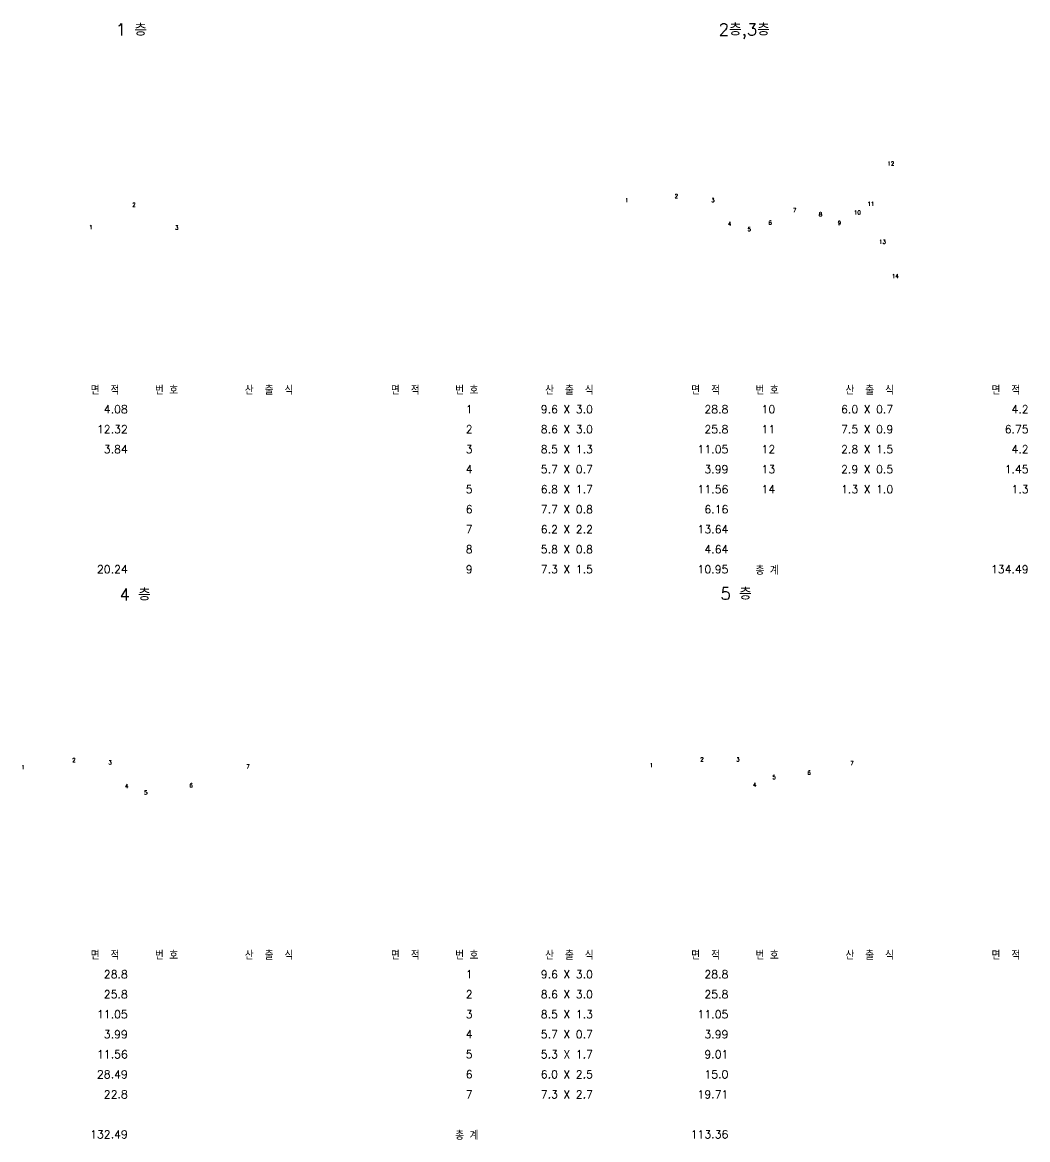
# Model space of a CAD drawing. Header units: millimetres. Extents: x 5537433 to 5830173, y -900794 to -778623.
# Drawn here: x 5769913 to 5830173, y -872398 to -805392 of the extents above; entities that cross this region are included whole.
import ezdxf
from ezdxf.enums import TextEntityAlignment as Align

# ---------------------------------------------------------------- set-up
doc = ezdxf.new("R2010")
doc.units = ezdxf.units.MM
doc.header["$LTSCALE"] = 100
doc.layers.add('60', color=60, linetype='CONTINUOUS')
doc.styles.add('GHS', font='ROMANS.shx', dxfattribs={"bigfont": 'GHS.shx'})

msp = doc.modelspace()

# ---------------------------------------------------------------- texts
at = {"layer": '60', "style": 'GHS'}
for s, height, p in [('1 층', 720, (5775510.7, -806190.4)), ('2층,3층', 720, (5811654.8, -806177.2)), ('12', 240, (5821765.7, -813978.8)), ('1', 240, (5806038.8, -816177.9)), ('2', 240, (5809017.4, -815931.8)), ('3', 240, (5811202.7, -816177.1)), ('2', 240, (5776497.3, -816447.9)), ('7', 240, (5816104, -816775.1)), ('8', 240, (5817652.4, -817025.3)), ('10', 240, (5819759.2, -816913.8)), ('11', 240, (5820570.3, -816400.5)), ('4', 240, (5812205.9, -817590.4)), ('6', 240, (5814636.1, -817525.2)), ('9', 240, (5818789, -817542.9)), ('1', 240, (5773918.3, -817801.2)), ('3', 240, (5779065, -817824.8)), ('5', 240, (5813379.5, -817915.7)), ('13', 240, (5821265.8, -818666.7)), ('14', 240, (5822031.2, -820729.9)), ('면  적', 480, (5774008.7, -827712.7)), ('번 호', 480, (5777860.6, -827712.7)), ('산  출  식', 480, (5783250.7, -827712.7)), ('면  적', 480, (5792008.7, -827712.7)), ('번 호', 480, (5795860.6, -827712.7)), ('산  출  식', 480, (5801250.7, -827712.7)), ('면  적', 480, (5810008.7, -827712.7)), ('번 호', 480, (5813860.6, -827712.7)), ('산  출  식', 480, (5819250.7, -827712.7)), ('면  적', 480, (5828008.7, -827712.7)), ('1', 480, (5796489.4, -828833.9)), ('9.6 X 3.0', 480, (5800987.4, -828834.7)), ('10', 480, (5814221.6, -828833.9)), ('6.0 X 0.7', 480, (5818987.4, -828834.7)), ('2', 480, (5796489.4, -830033.9)), ('8.6 X 3.0', 480, (5800987.4, -830034.7)), ('11', 480, (5814221.6, -830033.9)), ('7.5 X 0.9', 480, (5818987.4, -830034.7)), ('3', 480, (5796489.4, -831233.9)), ('8.5 X 1.3', 480, (5800987.4, -831234.7)), ('12', 480, (5814221.6, -831233.9)), ('2.8 X 1.5', 480, (5818987.4, -831234.7)), ('4', 480, (5796489.4, -832433.9)), ('5.7 X 0.7', 480, (5800987.4, -832434.7)), ('13', 480, (5814221.6, -832433.9)), ('2.9 X 0.5', 480, (5818987.4, -832434.7)), ('5', 480, (5796489.4, -833633.9)), ('6.8 X 1.7', 480, (5800987.4, -833634.7)), ('14', 480, (5814221.6, -833633.9)), ('1.3 X 1.0', 480, (5818987.4, -833634.7)), ('6', 480, (5796489.4, -834833.9)), ('7.7 X 0.8', 480, (5800987.4, -834834.7)), ('7', 480, (5796489.4, -836033.9)), ('6.2 X 2.2', 480, (5800987.4, -836034.7)), ('8', 480, (5796489.4, -837233.9)), ('5.8 X 0.8', 480, (5800987.4, -837234.7)), ('9', 480, (5796489.4, -838433.9)), ('7.3 X 1.5', 480, (5800987.4, -838434.7)), ('총 계', 480, (5813860.7, -838512.7)), ('4 층', 720, (5775741.2, -840061)), ('5 층', 720, (5811764.5, -840010.3)), ('2', 240, (5772900.7, -849754.5)), ('2', 240, (5810550.7, -849713.1)), ('3', 240, (5812705.7, -849717)), ('1', 240, (5769851.5, -850185.7)), ('3', 240, (5775067.6, -849892.8)), ('7', 240, (5783335.7, -850129.9)), ('1', 240, (5807522.3, -850066.5)), ('6', 240, (5816969.9, -850504.3)), ('7', 240, (5819540.1, -849933.6)), ('5', 240, (5814869, -850781.9)), ('4', 240, (5776067.2, -851314.8)), ('5', 240, (5777210.8, -851697.5)), ('6', 240, (5779926.9, -851264.9)), ('4', 240, (5813707.5, -851238)), ('면  적', 480, (5774008.7, -861599.3)), ('번 호', 480, (5777860.6, -861599.3)), ('산  출  식', 480, (5783250.7, -861599.3)), ('면  적', 480, (5792008.7, -861599.3)), ('번 호', 480, (5795860.6, -861599.3)), ('산  출  식', 480, (5801250.7, -861599.3)), ('면  적', 480, (5810008.7, -861599.3)), ('번 호', 480, (5813860.6, -861599.3)), ('산  출  식', 480, (5819250.7, -861599.3)), ('면  적', 480, (5828008.7, -861599.3)), ('1', 480, (5796489.4, -862720.6)), ('9.6 X 3.0', 480, (5800987.4, -862721.3)), ('2', 480, (5796489.4, -863920.6)), ('8.6 X 3.0', 480, (5800987.4, -863921.3)), ('3', 480, (5796489.4, -865120.6)), ('8.5 X 1.3', 480, (5800987.4, -865121.3)), ('4', 480, (5796489.4, -866320.6)), ('5.7 X 0.7', 480, (5800987.4, -866321.3)), ('5', 480, (5796489.4, -867520.6)), ('5.3 X 1.7', 480, (5800987.4, -867521.3)), ('6', 480, (5796489.4, -868720.6)), ('6.0 X 2.5', 480, (5800987.4, -868721.3)), ('7', 480, (5796489.4, -869920.6)), ('7.3 X 2.7', 480, (5800987.4, -869921.3)), ('총 계', 480, (5795860.7, -872399.3))]:
    msp.add_text(s, height=height, dxfattribs=at).set_placement(p)
for s, p in [('4.08', (5776234.3, -828834.7)), ('28.8', (5812234.5, -828834.7)), ('4.2', (5830234.5, -828834.7)), ('12.32', (5776234.3, -830034.7)), ('25.8', (5812234.5, -830034.7)), ('6.75', (5830234.5, -830034.7)), ('3.84', (5776234.3, -831234.7)), ('11.05', (5812234.5, -831234.7)), ('4.2', (5830234.5, -831234.7)), ('3.99', (5812234.5, -832434.7)), ('1.45', (5830234.5, -832434.7)), ('11.56', (5812234.5, -833634.7)), ('1.3', (5830234.5, -833634.7)), ('6.16', (5812234.5, -834834.7)), ('13.64', (5812234.5, -836034.7)), ('4.64', (5812234.5, -837234.7)), ('20.24', (5776234.3, -838434.7)), ('10.95', (5812234.5, -838434.7)), ('134.49', (5830234.5, -838434.7)), ('28.8', (5776234.5, -862721.3)), ('28.8', (5812234.5, -862721.3)), ('25.8', (5776234.5, -863921.3)), ('25.8', (5812234.5, -863921.3)), ('11.05', (5776234.5, -865121.3)), ('11.05', (5812234.5, -865121.3)), ('3.99', (5776234.5, -866321.3)), ('3.99', (5812234.5, -866321.3)), ('11.56', (5776234.5, -867521.3)), ('9.01', (5812234.5, -867521.3)), ('28.49', (5776234.5, -868721.3)), ('15.0', (5812234.5, -868721.3)), ('22.8', (5776234.5, -869921.3)), ('19.71', (5812234.5, -869921.3)), ('132.49', (5776234.5, -872321.3)), ('113.36', (5812234.5, -872321.3))]:
    msp.add_text(s, height=480, dxfattribs=at).set_placement(p, align=Align.RIGHT)

doc.saveas('drawing.dxf')
